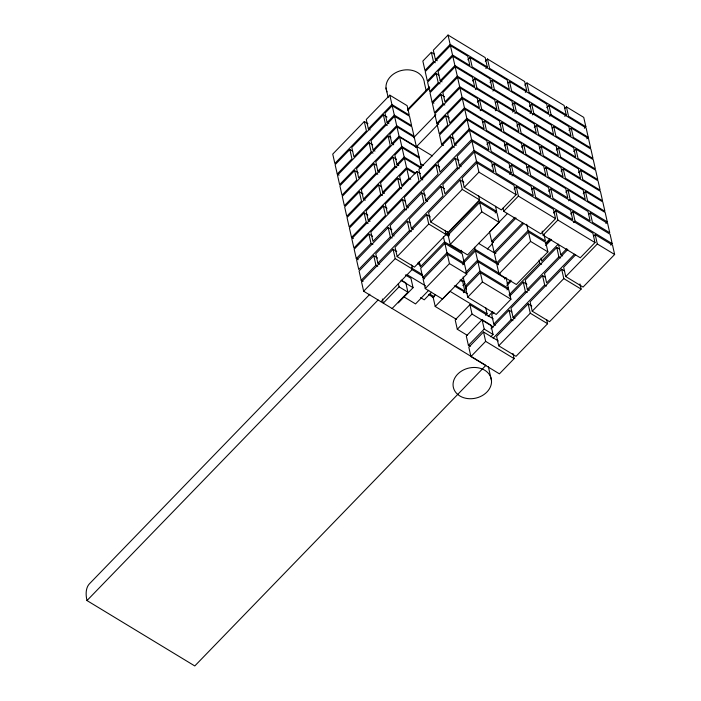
<?xml version="1.0" encoding="UTF-8"?>
<svg xmlns="http://www.w3.org/2000/svg" width="701" height="701" viewBox="0 0 701 701"><rect width="100%" height="100%" fill="white"/><g stroke="black" fill="none" stroke-linecap="round" stroke-linejoin="round"><path stroke-width="1.05" d="M364.301 121.51L332.738 154.106L334.85 163.464L366.413 130.877L364.301 121.51L367.955 123.726M389.817 95.17L391.929 104.528L409.253 115.043L407.141 105.676L389.817 95.17L366.264 119.485L368.375 128.844L370.198 129.957M431.352 52.277L422.852 61.057L424.955 70.415L433.463 61.635L431.352 52.277L434.085 53.933M485.819 68.47L487.291 66.946L485.18 57.587L448.035 35.05L433.314 50.244L435.426 59.611L437.284 60.742M368.375 128.844L391.929 104.528M435.426 59.611L450.147 44.408L448.035 35.05M352.629 151.162L349.843 149.471L335.122 164.674L337.234 174.032L339.091 175.162M383.368 114.859L351.806 147.447L353.917 156.814L385.48 124.217L383.368 114.859L387.013 117.067M392.201 105.737L394.304 115.104L411.627 125.61L409.524 116.243L392.201 105.737L384.998 113.168L387.11 122.535L388.932 123.639M450.419 45.618L425.227 71.625L427.338 80.992L452.522 54.985L450.419 45.618L467.742 56.133L469.845 65.491L452.522 54.985M337.234 174.032L351.955 158.838L349.843 149.471M387.11 122.535L394.304 115.104M369.068 142.654L337.505 175.241L339.617 184.608L371.18 152.012L369.068 142.654L372.713 144.862M394.575 116.305L396.687 125.672L414.011 136.178L411.908 126.82L394.575 116.305L371.031 140.629L373.142 149.988L374.965 151.092M436.118 73.412L427.61 82.201L429.722 91.559L438.23 82.779L436.118 73.412L438.852 75.077M452.793 56.194L454.905 65.552L492.058 88.089L489.946 78.731L452.793 56.194L438.081 71.388L440.193 80.755L442.051 81.877M407.544 109.54L429.538 86.836M407.745 110.451L429.739 87.739M373.142 149.988L396.687 125.672M440.193 80.755L454.905 65.552M354.61 170.615L339.889 185.818L342 195.176L356.713 179.982L354.61 170.615L358.325 172.867M388.135 135.994L356.572 168.59L358.675 177.949L390.238 145.361L388.135 135.994L390.869 137.659M396.959 126.881L399.071 136.239L416.394 146.754L414.282 137.387L396.959 126.881L389.765 134.312L391.877 143.67L393.699 144.774M455.177 66.761L457.289 76.129L474.612 86.635L472.5 77.268L455.177 66.761L429.993 92.769L432.105 102.127L433.928 103.24M467.839 59.813L470.047 57.535L507.2 80.063L509.312 89.43L472.159 66.893L470.047 57.535M391.877 143.67L399.071 136.239M432.105 102.127L457.289 76.129M373.835 163.797L342.272 196.385L344.384 205.744L375.946 173.156L373.835 163.797L376.568 165.454M416.999 147.622L399.675 137.116L375.797 161.765L377.909 171.132L379.732 172.236M440.885 94.556L432.377 103.336L434.489 112.703L442.988 103.923L440.885 94.556L444.53 96.773M457.56 77.329L442.848 92.532L444.951 101.89L459.672 86.696L457.56 77.329L494.713 99.866L496.825 109.233L495.353 110.749M377.909 171.132L401.778 146.474L399.675 137.116M485.285 61.267L487.493 58.989L524.646 81.526L526.758 90.885L525.286 92.409M359.368 191.759L344.655 206.953L346.758 216.32L361.479 201.117L359.368 191.759L363.083 194.011M396.538 159.355L392.893 157.138L361.33 189.734L363.442 199.093L365.265 200.197M419.373 158.189L402.05 147.683L394.856 155.114L396.968 164.472L398.79 165.585M459.944 87.905L462.055 97.264L479.379 107.779L477.267 98.412L459.944 87.905L434.76 113.912L436.872 123.271L438.695 124.375M413.599 137.729L435.847 114.762M472.605 80.948L474.814 78.67L511.967 101.207L514.078 110.574L512.606 112.09M363.442 199.093L395.005 166.505L392.893 157.138M396.968 164.472L404.162 157.042L402.05 147.683M436.872 123.271L462.055 97.264M378.593 184.933L347.039 217.529L349.142 226.887L380.704 194.3L378.593 184.933L381.335 186.597M420.845 168.205L404.433 158.251L380.555 182.908L382.667 192.267L384.49 193.38M445.643 115.7L437.144 124.48L439.255 133.838L447.755 125.058L445.643 115.7L449.297 117.908M462.327 98.473L447.606 113.676L449.718 123.034L464.439 107.84L462.327 98.473L499.48 121.01L501.583 130.368L464.439 107.84M415.781 147.394L437.59 124.866M475.453 89.553L476.925 88.037L474.814 78.67M382.667 192.267L406.545 167.618L404.433 158.251M490.052 82.411L492.26 80.124L529.413 102.661L531.516 112.029L530.044 113.544M367.85 215.154L364.134 212.902L349.413 228.097L351.525 237.455L353.383 238.585M400.394 179.938L397.66 178.282L366.097 210.87L368.209 220.237L370.032 221.341M406.817 168.827L399.623 176.258L401.734 185.616L408.928 178.185L406.817 168.827L415.027 173.804M464.71 109.041L466.822 118.408L484.146 128.914L482.034 119.556L464.71 109.041L439.527 135.048L441.63 144.415L443.461 145.519M477.372 102.092L479.58 99.814L516.733 122.351L518.836 131.709L481.692 109.172L479.58 99.814M492.899 91.007L494.371 89.491L492.26 80.124M351.525 237.455L366.246 222.261L364.134 212.902M368.209 220.237L399.772 187.64L397.66 178.282M441.63 144.415L466.822 118.408M383.359 206.076L351.797 238.664L353.909 248.031L385.471 215.435L383.359 206.076L387.005 208.285M416.885 171.456L385.322 204.052L387.434 213.411L418.996 180.823L416.885 171.456L420.53 173.673M454.055 139.052L450.41 136.844L418.847 169.432L420.959 178.79L422.782 179.903M467.094 119.617L469.197 128.975L506.35 151.512L504.238 142.154L467.094 119.617L452.373 134.811L454.485 144.178L456.342 145.3M480.22 110.697L481.692 109.172M508.041 82.99L509.513 81.465L546.657 104.002L548.769 113.369L511.616 90.832L509.513 81.465M420.959 178.79L452.522 146.202L450.41 136.844M454.485 144.178L469.197 128.975M495.554 102.793L497.027 101.268L534.171 123.805L536.283 133.172L499.13 110.635L497.027 101.268M372.617 236.29L368.901 234.038L354.18 249.241L356.292 258.599L358.15 259.729M402.427 199.426L370.864 232.013L372.976 241.372L404.53 208.784L402.427 199.426L405.16 201.082M439.597 167.013L435.952 164.805L404.389 197.393L406.492 206.76L408.324 207.864M469.468 130.184L437.915 162.781L440.018 172.139L471.58 139.552L469.468 130.184L486.801 140.699L488.904 150.058L471.58 139.552M482.875 122.473L484.338 120.958L521.491 143.495L523.603 152.853L486.45 130.316L484.338 120.958M356.292 258.599L371.013 243.405L368.901 234.038M406.492 206.76L438.055 174.163L435.952 164.805M524.751 85.207L526.95 82.928L564.103 105.457L566.215 114.824L564.743 116.34M388.196 227.518L356.634 260.115L358.746 269.473L390.308 236.885L388.196 227.518L391.841 229.735M425.367 195.115L421.722 192.898L390.159 225.494L392.262 234.853L394.093 235.965M458.892 160.494L455.247 158.286L423.684 190.874L425.787 200.241L427.61 201.345M509.715 174.479L511.187 172.954L509.075 163.596L471.922 141.059L457.201 156.253L459.313 165.62L461.17 166.75M512.063 104.887L514.271 102.609L551.424 125.146L553.536 134.504L516.383 111.976L514.271 102.609M392.262 234.853L423.825 202.265L421.722 192.898M425.787 200.241L457.35 167.644L455.247 158.286M459.313 165.62L474.034 150.426L471.922 141.059M499.576 124.69L501.785 122.412L538.938 144.949L541.049 154.308L503.896 131.77L501.785 122.412M377.515 258.038L373.799 255.786L359.078 270.98L361.19 280.347L363.048 281.469M410.059 222.83L407.325 221.166L375.762 253.762L377.874 263.12L379.697 264.224M444.495 188.762L440.85 186.554L409.288 219.141L411.399 228.5L413.222 229.613M474.375 151.933L442.813 184.521L444.925 193.888L476.487 161.291L474.375 151.933L491.699 162.439L493.811 171.806L476.487 161.291M514.911 113.492L516.383 111.976M486.897 144.38L489.105 142.093L526.258 164.63L528.37 173.997L491.217 151.46L489.105 142.093M529.509 106.342L531.717 104.063L568.87 126.601L570.982 135.968L533.829 113.431L531.717 104.063M361.19 280.347L375.911 265.144L373.799 255.786M377.874 263.12L409.437 230.533L407.325 221.166M411.399 228.5L442.962 195.912L440.85 186.554M396.74 251.475L393.095 249.267L361.532 281.855L363.644 291.222L485.872 365.361L194.782 665.95L86.985 600.564A71.362 27.567 44.1 0 1 89.448 583.802L369.891 294.201M430.265 216.863L426.62 214.646L395.057 247.234L397.169 256.601L414.493 267.107L446.055 234.52L445.117 230.357M463.79 182.242L460.145 180.026L428.583 212.622L430.694 221.98L448.018 232.495L479.58 199.899L478.643 195.737M476.82 162.807L462.108 178.001L464.22 187.369L501.364 209.897L516.085 194.703L513.973 185.344L476.82 162.807L478.932 172.166L516.085 194.703M516.83 126.031L519.038 123.753L556.191 146.29L558.303 155.648L521.15 133.111L519.038 123.753M532.357 114.946L533.829 113.431M363.644 291.222L395.206 258.625L393.095 249.267M397.169 256.601L428.732 224.013L426.62 214.646M430.694 221.98L462.257 189.393L460.145 180.026M464.22 187.369L478.932 172.166M504.343 145.834L506.551 143.556L543.704 166.084L545.816 175.452L508.663 152.914L506.551 143.556M546.762 107.682L548.971 105.404L586.124 127.941L588.235 137.3L586.763 138.824M491.804 166.119L494.003 163.841L531.156 186.378L533.268 195.737L496.115 173.208L494.003 163.841M534.276 127.486L536.484 125.207L573.637 147.745L575.74 157.103L538.596 134.566L536.484 125.207M549.61 116.287L551.082 114.771L548.971 105.404M521.597 147.175L523.805 144.888L560.958 167.425L563.061 176.792L525.916 154.255L523.805 144.888M86.985 600.564L378.076 299.975M564.91 108.41L566.417 106.859L583.74 117.374L585.852 126.732L584.345 128.283M509.18 167.276L511.388 164.998L548.533 187.535L550.644 196.893L513.491 174.356L511.388 164.998M380.967 301.728L412.53 269.14L411.592 264.978M449.604 234.633L447.781 233.529L479.344 200.933L496.667 211.448L495.169 212.999M479.686 202.449L448.123 235.037L450.235 244.404L467.558 254.91L499.121 222.313L497.009 212.955L479.686 202.449L481.797 211.807L499.121 222.313M552.265 128.064L553.737 126.548L590.89 149.085L592.993 158.444L555.849 135.906L553.737 126.548M398.352 283.712L399.062 286.832L383.281 303.13L382.343 298.968M443.382 236.658L444.557 241.854L420.346 266.853L419.18 261.648M462.818 264.803L464.325 263.234L462.213 253.876L444.89 243.37L420.688 268.36L422.799 277.719L424.622 278.832M512.019 175.881L513.491 174.356M539.779 147.867L541.251 146.351L578.395 168.88L580.507 178.247L543.354 155.71L541.251 146.351M450.235 244.404L481.797 211.807M527.099 167.557L528.572 166.032L565.716 188.569L567.828 197.927L530.675 175.399L528.572 166.032M392.131 308.501L407.912 292.203L405.8 282.845L401.375 280.155M398.343 302.885L413.064 287.682L410.952 278.323L405.38 274.941M422.799 277.719L447.001 252.728L444.89 243.37M447.343 254.235L423.141 279.235L425.253 288.593L442.576 299.099L466.778 274.109L464.667 264.75L447.343 254.235L449.455 263.602L466.778 274.109M568.923 130.333L571.184 128.003L588.507 138.509L590.61 147.876L573.287 137.361L571.184 128.003M514.078 189.025L516.287 186.738L553.439 209.275L555.543 218.642L540.83 233.836L503.677 211.299L502.976 208.179M556.296 149.97L558.504 147.692L595.648 170.22L597.76 179.587L560.607 157.05L558.504 147.692M425.253 288.593L449.455 263.602M544.537 169.011L546.009 167.486L583.162 190.024L585.274 199.391L548.121 176.854L546.009 167.486M503.677 211.299L518.398 196.105L516.287 186.738M428.775 290.24L415.527 303.919L403.452 296.593M507.585 213.384L489.552 232.005L491.664 241.372L493.486 242.476M431.597 292.221L424.245 299.818L420.565 297.592M531.998 189.296L533.47 187.78L570.623 210.318L572.726 219.676L535.582 197.139L533.47 187.78M463.317 261.491L475.085 249.328L474.621 247.251M462.923 263.76L475.427 250.844L498.402 264.776M573.69 151.469L575.942 149.147L593.265 159.653L595.377 169.011L578.053 158.505L575.942 149.147M435.312 294.832L433.104 297.11L435.216 306.477L456.579 319.437M491.664 241.372L514.955 217.319M561.054 171.105L563.262 168.827L600.415 191.364L602.527 200.731L565.374 178.194L563.262 168.827M516.05 218.046L492.006 242.879L494.109 252.246L495.931 253.35M487.335 248.995L492.601 243.562M465.762 272.365L477.539 260.202L475.427 250.844M466.84 273.11L477.88 261.718L506.367 278.998L508.479 288.356L507.007 289.881M435.216 306.477L449.928 291.274L487.081 313.811L485.609 315.336M548.638 191.215L550.846 188.937L587.999 211.465L590.102 220.833L552.958 198.295L550.846 188.937M494.109 252.246L522.666 222.752M462.862 285.535L465.07 283.257M523.761 223.488L494.45 253.753L496.562 263.112L498.385 264.224M477.88 261.718L479.992 271.077L465.271 286.28L463.159 276.913M480.334 272.584L465.613 287.787L467.725 297.145L496.212 314.434L510.933 299.231L508.821 289.872L480.334 272.584L482.437 281.951L510.933 299.231M578.456 172.612L580.708 170.282L598.032 180.797L600.144 190.155L582.82 179.649L580.708 170.282M463.405 292.738L464.877 291.213L462.765 281.855L459.979 280.163M496.562 263.112L528.125 230.524L526.714 224.285M565.821 192.249L568.029 189.971L605.182 212.508L607.294 221.866L605.822 223.391M528.466 232.031L496.904 264.627L499.016 273.986L516.339 284.501L547.902 251.904L545.79 242.546L528.466 232.031L530.578 241.398L547.902 251.904M467.725 297.145L482.437 281.951M553.536 212.955L555.744 210.677L592.897 233.214L595.009 242.581L580.288 257.775L543.135 235.238L542.197 231.076M568.669 200.854L570.141 199.329L568.029 189.971M499.016 273.986L530.578 241.398M493.127 318.78L469.907 304.698L455.186 319.893L457.297 329.26L467.514 335.455M583.214 193.756L585.475 191.426L602.799 201.932L604.91 211.299L587.587 200.793L585.475 191.426M543.135 235.238L557.856 220.044L555.744 210.677M504.554 279.007L506.026 277.482M457.297 329.26L472.018 314.057L469.907 304.698M570.719 213.998L572.927 211.72L610.08 234.248L612.192 243.615L610.72 245.131M545.36 243.51L549.882 238.848M507.007 283.993L510.766 280.111M545.79 243.939L550.303 239.286M506.841 285.657L511.353 280.996M545.623 245.604L551.634 239.4M573.567 222.594L575.039 221.078L572.927 211.72M490.788 336.787L493.048 334.456L490.937 325.098L482.078 319.726L466.296 336.024L468.408 345.383L470.178 346.46M488.203 316.44L492.707 311.787M508.952 295.016L539.761 263.199L539.06 260.08M558.259 244.106L541.724 261.175L541.023 258.056M493.951 312.366L491.699 314.696L493.802 324.064L495.625 325.168M509.732 296.076L523.253 282.109L526.907 284.317M559.521 249.144L556.778 247.488L525.215 280.076L527.327 289.443L529.15 290.547M588.805 214.418L590.303 212.867L607.627 223.382L609.739 232.741L592.415 222.235L590.303 212.867M468.408 345.383L484.189 329.093L482.078 319.726M498.245 340.914L483.532 332.002L468.82 347.197L470.932 356.564L499.419 373.843L514.131 358.64L512.966 353.444M493.802 324.064L525.364 291.467L523.253 282.109M527.327 289.443L558.89 256.846L556.778 247.488M562.675 255.926L560.853 254.822L566.864 248.618M490.989 328.83L509.022 310.201L511.765 311.866M545.29 277.245L542.548 275.589L510.985 308.177L513.097 317.535L514.92 318.648M567.81 249.503L544.511 273.556L546.622 282.924L574.426 254.209M470.932 356.564L485.644 341.361L483.532 332.002M493.101 338.189L511.134 319.568L509.022 310.201M513.097 317.535L544.659 284.948L542.548 275.589M531.805 306.065L528.16 303.848L496.597 336.445L498.709 345.803L516.032 356.318L547.595 323.722L546.657 319.56M564.419 270.893L561.685 269.237L530.122 301.824L532.225 311.191L549.558 321.698L581.12 289.101L579.946 283.905M575.67 254.787L563.648 267.204L565.751 276.571L583.074 287.077L614.637 254.489L612.534 245.122L595.21 234.616L593.703 236.167M498.709 345.803L530.271 313.216L528.16 303.848M532.225 311.191L563.788 278.595L561.685 269.237M565.751 276.571L597.313 243.974L595.21 234.616M450.147 44.408L487.291 66.946M526.758 90.885L489.605 68.347L487.493 58.989M566.215 114.824L529.062 92.287L526.95 82.928M585.852 126.732L568.529 116.226L566.417 106.859M551.082 114.771L588.235 137.3M494.371 89.491L531.516 112.029M433.463 61.635L435.286 62.739M476.925 88.037L514.078 110.574M459.672 86.696L496.825 109.233M438.23 82.779L440.053 83.883M442.988 103.923L444.811 105.027M570.141 199.329L607.294 221.866M474.034 150.426L511.187 172.954M452.522 146.202L454.344 147.306M575.039 221.078L612.192 243.615M518.398 196.105L555.543 218.642M557.856 220.044L595.009 242.581M597.313 243.974L614.637 254.489M457.35 167.644L459.173 168.748M385.48 124.217L387.303 125.321M432.403 155.929L416.727 146.413L421.555 167.863M401.778 146.474L419.102 156.98M420.635 163.78L423.404 165.454M462.257 189.393L479.58 199.899M528.125 230.524L545.448 241.03L544.037 234.791M404.162 157.042L421.485 167.557M558.89 256.846L560.712 257.959M406.545 167.618L415.667 173.147M371.18 152.012L373.002 153.125M395.005 166.505L396.827 167.609M408.928 178.185L410.751 179.29M539.761 263.199L541.584 264.312M563.788 278.595L581.12 289.101M375.946 173.156L377.769 174.26M399.772 187.64L401.594 188.753M478.494 243.317L495.037 253.35M544.659 284.948L546.482 286.052M475.085 249.328L496.229 262.156M445.748 233.196L449.394 235.405M380.704 194.3L382.527 195.404M404.53 208.784L406.361 209.888M428.732 224.013L446.055 234.52M445.179 234.152L448.824 236.368M477.539 260.202L500.514 274.144M444.557 241.854L461.88 252.369L461.407 250.283M525.364 291.467L527.187 292.571M479.992 271.077L508.479 288.356M447.001 252.728L464.325 263.234M409.437 230.533L411.259 231.637M530.271 313.216L547.595 323.722M366.246 222.261L368.104 223.391M460.96 279.717L464.675 281.968M390.308 236.885L392.131 237.99M417.98 262.77L419.838 263.9M455.589 285.579L464.877 291.213M511.134 319.568L512.957 320.672M417.551 263.55L420.311 265.223M454.327 285.859L467.322 293.745M371.013 243.405L372.871 244.526M411.391 267.896L422.414 274.59M395.206 258.625L412.53 269.14M411.417 269.219L423.492 276.545M407.027 274.634L425.603 285.903M472.018 314.057L493.381 327.017M429.722 294.017L434.366 296.838M484.189 329.093L493.048 334.456M375.911 265.144L377.769 266.275M400.99 280.356L413.064 287.682M399.062 286.832L407.912 292.203M485.644 341.361L514.131 358.64M558.741 245.464L560.853 254.822M495.502 206.243L496.667 211.448M485.679 307.573L487.081 313.811M426.112 90.438L424.42 82.963A19.418 15.431 -12.7 0 0 401.55 70.468A19.418 15.431 -12.7 0 0 386.961 91.857M488.378 366.737L491.497 380.608A19.418 15.431 -12.7 0 1 463.694 397.721A19.418 15.431 -12.7 0 1 461.679 370.969A19.418 15.431 -12.7 0 1 491.497 380.608M465.543 285.333L466.48 289.495M447.317 231.444L447.781 233.529M386.006 87.949L388.17 97.553M428.661 294.394A71.362 27.567 44.1 0 1 433.165 297.592"/></g></svg>
